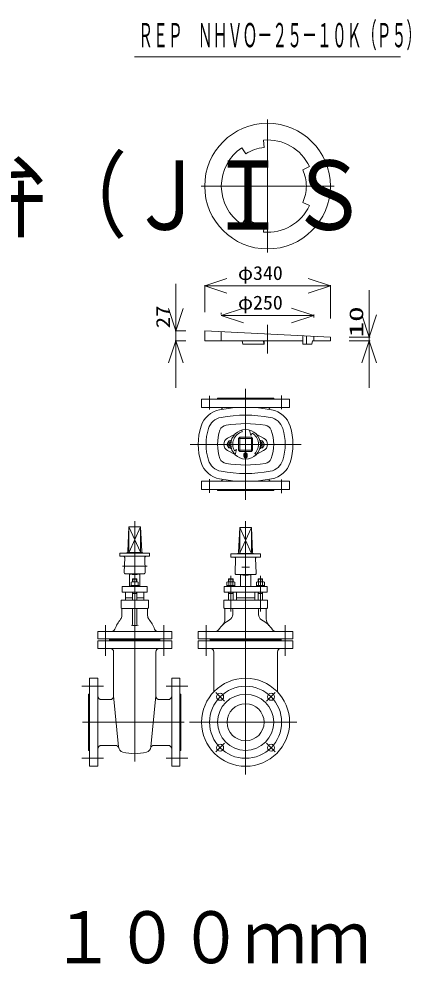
# Model space of a CAD drawing. Units: millimetres, scale not verified. Extents: x -6861 to 6861, y -3554 to 3095.
# Drawn here: x -4498 to -3408, y -3554 to -996 of the extents above; entities that cross this region are included whole.
import ezdxf
from ezdxf.enums import TextEntityAlignment as Align

# ---------------------------------------------------------------- set-up
doc = ezdxf.new("R2010")
doc.units = ezdxf.units.MM
doc.header["$LTSCALE"] = 20
for name, color, linetype, lineweight in [('0-0_0', 7, 'Continuous', 18), ('0-3_TEMP', 3, 'Continuous', 18), ('0-5_仕切弁', 7, 'Continuous', 18)]:
    doc.layers.add(name, color=color, linetype=linetype, lineweight=lineweight)
doc.styles.add('ＭＳ ゴシック', font='')
doc.styles.get('ＭＳ ゴシック').set_extended_font_data('MS Gothic')

msp = doc.modelspace()

# ---------------------------------------------------------------- linework, layer by layer
at = {"layer": '0-0_0'}
for p, q in [((-4185.84, -1098.93), (-3465.84, -1098.93)), ((-3825.84, -1268.93), (-3825.84, -1628.93)), ((-3834.99, -1344.33), (-3836.74, -1324.4)), ((-3884.56, -1361.88), (-3895.74, -1345.3)), ((-3730.68, -1404.55), (-3712.55, -1396.1)), ((-4005.84, -1448.93), (-3645.84, -1448.93)), ((-3730.68, -1493.3), (-3712.55, -1501.76)), ((-3884.56, -1535.98), (-3895.74, -1552.56)), ((-3834.99, -1553.53), (-3836.74, -1573.45)), ((-3995.84, -1718.93), (-3935.84, -1698.93)), ((-3655.84, -1718.93), (-3715.84, -1698.93)), ((-4073.81, -1840.43), (-4073.81, -1713.43)), ((-3995.84, -1789.63), (-3995.84, -1716.64)), ((-3995.84, -1718.93), (-3655.84, -1718.93)), ((-3995.84, -1718.93), (-3935.84, -1738.93)), ((-3655.84, -1718.93), (-3715.84, -1738.93)), ((-3655.84, -1806.63), (-3655.84, -1716.64)), ((-3550.81, -1857.43), (-3550.81, -1730.43)), ((-4073.81, -1840.43), (-4073.81, -1753.43)), ((-4073.81, -1840.43), (-4093.81, -1780.43)), ((-4073.81, -1840.43), (-4053.81, -1780.43)), ((-3950.84, -1798.93), (-3890.84, -1778.93)), ((-3700.84, -1798.93), (-3760.84, -1778.93)), ((-3550.81, -1857.43), (-3550.81, -1778.43)), ((-3950.84, -1791.88), (-3950.84, -1796.64)), ((-3950.84, -1798.93), (-3700.84, -1798.93)), ((-3950.84, -1798.93), (-3890.84, -1818.93)), ((-3700.84, -1798.93), (-3760.84, -1818.93)), ((-3700.84, -1804.38), (-3700.84, -1796.64)), ((-3550.81, -1857.43), (-3570.81, -1797.43)), ((-3550.81, -1857.43), (-3530.81, -1797.43)), ((-4046.64, -1840.43), (-4076.09, -1840.43)), ((-4073.81, -1867.43), (-4073.81, -1840.43)), ((-3995.84, -1867.43), (-3995.84, -1840.43)), ((-3655.84, -1857.43), (-3995.84, -1840.43)), ((-3825.84, -1901.43), (-3825.84, -1823.9)), ((-3950.84, -1867.43), (-3950.84, -1842.68)), ((-3730.68, -1876.43), (-3730.68, -1853.69)), ((-3720.84, -1876.43), (-3720.84, -1854.18)), ((-3700.84, -1867.43), (-3700.84, -1855.18)), ((-3655.84, -1867.43), (-3655.84, -1857.43)), ((-3605.04, -1857.43), (-3548.52, -1857.43)), ((-3550.81, -1867.43), (-3550.81, -1857.43)), ((-4073.81, -1867.43), (-4093.81, -1927.43)), ((-4046.64, -1867.43), (-4076.09, -1867.43)), ((-4073.81, -1867.43), (-4053.81, -1927.43)), ((-4073.81, -1867.43), (-4073.81, -1994.43)), ((-3730.68, -1867.43), (-3995.84, -1867.43)), ((-3892.95, -1876.43), (-3894.06, -1867.43)), ((-3834.99, -1876.43), (-3892.95, -1876.43)), ((-3836.3, -1876.43), (-3836.48, -1867.43)), ((-3834.99, -1876.43), (-3834.99, -1867.43)), ((-3705.84, -1876.43), (-3730.68, -1876.43)), ((-3705.84, -1876.43), (-3703.84, -1867.43)), ((-3655.84, -1867.43), (-3703.84, -1867.43)), ((-3605.04, -1867.43), (-3548.52, -1867.43)), ((-3550.81, -1867.43), (-3570.81, -1927.43)), ((-3550.81, -1867.43), (-3530.81, -1927.43)), ((-3550.81, -1867.43), (-3550.81, -1994.43))]:
    msp.add_line(p, q, dxfattribs=at)
msp.add_circle((-3825.84, -1448.93), 170, dxfattribs=at)
for radius, start, end in [(125, 25, 95), (125, 124, 180), (105, 109.5, 124), (105, 95, 109.5), (105, 0, 25), (125, 180, 236), (105, 335, 0), (125, 265, 335), (105, 236, 250.5), (105, 250.5, 265)]:
    msp.add_arc((-3825.84, -1448.93), radius, start, end, dxfattribs=at)
at = {"layer": '0-3_TEMP'}
for p, q in [((-3982.66, -2053.18), (-3982.66, -2016.73)), ((-3885.16, -2297.56), (-3885.16, -1997.56)), ((-3787.66, -2015.8), (-3787.66, -2052.25)), ((-4035.16, -2147.56), (-3735.16, -2147.56)), ((-3982.66, -2241.94), (-3982.66, -2278.39)), ((-3787.66, -2279.31), (-3787.66, -2242.86)), ((-4185.16, -3006.08), (-4185.16, -2355.52)), ((-3885.16, -2355.52), (-3885.16, -3041.04)), ((-4264.16, -2636.44), (-4264.16, -2720.1)), ((-4106.16, -2636.44), (-4106.16, -2720.1)), ((-3992.16, -2636.44), (-3992.16, -2720.1)), ((-3778.16, -2636.44), (-3778.16, -2720.1)), ((-4269.95, -2802.06), (-4328.65, -2802.06)), ((-4100.38, -2802.06), (-4041.68, -2802.06)), ((-3965.36, -2819.36), (-3941.97, -2842.75)), ((-3804.97, -2819.36), (-3828.36, -2842.75)), ((-4326.85, -2899.56), (-4051.3, -2899.56)), ((-4036.55, -2899.56), (-3746.3, -2899.56)), ((-3965.36, -2979.75), (-3941.97, -2956.36)), ((-3804.97, -2979.75), (-3828.36, -2956.36)), ((-4269.95, -2997.06), (-4328.65, -2997.06)), ((-4100.38, -2997.06), (-4041.68, -2997.06))]:
    msp.add_line(p, q, dxfattribs=at)
msp.add_circle((-3885.16, -2899.56), 97.5, dxfattribs=at)
for centre, radius, start, end in [((-3885.16, -2436.56), 368, 79.599, 100.401), ((-3943.66, -2117.88), 44, 100.401, 162.737), ((-3826.67, -2117.88), 44, 17.263, 79.599), ((-3848.16, -2147.56), 144, 162.737, 197.263), ((-3922.16, -2147.56), 144, 342.737, 17.263), ((-3943.66, -2177.23), 44, 197.263, 259.599), ((-3826.67, -2177.23), 44, 280.401, 342.737), ((-3885.16, -1858.56), 368, 259.599, 280.401)]:
    msp.add_arc(centre, radius, start, end, dxfattribs=at)
at = {"layer": '0-5_仕切弁'}
for p, q in [((-3766.16, -2025.56), (-4004.16, -2025.56)), ((-4004.16, -2025.56), (-4004.16, -2047.56)), ((-3961.16, -2022.56), (-3809.16, -2022.56)), ((-3766.16, -2047.56), (-3766.16, -2025.56)), ((-4004.16, -2047.56), (-3766.16, -2047.56)), ((-3915.39, -2121.35), (-3933.71, -2130.59)), ((-3895.52, -2108.92), (-3894.22, -2113.75)), ((-3874.81, -2108.92), (-3870.93, -2123.41)), ((-3870.93, -2123.41), (-3867.45, -2117.37)), ((-3854.94, -2121.35), (-3836.61, -2130.59)), ((-3930.65, -2138.06), (-3936.13, -2147.56)), ((-3936.13, -2147.56), (-3930.65, -2157.06)), ((-3924.02, -2138.06), (-3930.65, -2138.06)), ((-3925.16, -2160.16), (-3925.16, -2136.22)), ((-3901.16, -2128.56), (-3904.16, -2131.56)), ((-3904.16, -2163.56), (-3904.16, -2131.56)), ((-3904.16, -2131.56), (-3866.16, -2131.56)), ((-3901.16, -2128.56), (-3901.16, -2166.56)), ((-3869.16, -2128.56), (-3901.16, -2128.56)), ((-3869.16, -2166.56), (-3869.16, -2128.56)), ((-3866.16, -2131.56), (-3869.16, -2128.56)), ((-3866.16, -2131.56), (-3866.16, -2163.56)), ((-3846.31, -2138.06), (-3839.68, -2138.06)), ((-3845.16, -2160.16), (-3845.16, -2136.22)), ((-3839.68, -2138.06), (-3834.2, -2147.56)), ((-3834.2, -2147.56), (-3839.68, -2157.06)), ((-3915.39, -2173.76), (-3933.71, -2164.52)), ((-3930.65, -2157.06), (-3924.02, -2157.06)), ((-3909.57, -2161.35), (-3915.6, -2164.84)), ((-3913.45, -2175.84), (-3909.57, -2161.35)), ((-3904.16, -2163.56), (-3866.16, -2163.56)), ((-3901.16, -2166.56), (-3904.16, -2163.56)), ((-3869.16, -2166.56), (-3901.16, -2166.56)), ((-3866.16, -2163.56), (-3869.16, -2166.56)), ((-3860.42, -2172.31), (-3856.88, -2175.84)), ((-3854.94, -2173.76), (-3836.61, -2164.52)), ((-3839.68, -2157.06), (-3846.31, -2157.06)), ((-3889.66, -2174.56), (-3889.66, -2180.56)), ((-3887.66, -2180.56), (-3887.66, -2174.56)), ((-3882.66, -2174.56), (-3882.66, -2180.56)), ((-3880.66, -2180.56), (-3880.66, -2174.56)), ((-4004.16, -2247.56), (-3766.16, -2247.56)), ((-4004.16, -2269.56), (-4004.16, -2247.56)), ((-3766.16, -2247.56), (-3766.16, -2269.56)), ((-3766.16, -2269.56), (-4004.16, -2269.56)), ((-3961.16, -2272.56), (-3809.16, -2272.56)), ((-4204.05, -2437.82), (-4201.16, -2370.56)), ((-4169.73, -2439.31), (-4201.16, -2370.56)), ((-4169.16, -2370.56), (-4201.16, -2370.56)), ((-4201.16, -2437.56), (-4201.16, -2370.56)), ((-4169.16, -2370.56), (-4200.6, -2439.31)), ((-4169.16, -2437.56), (-4169.16, -2370.56)), ((-4166.28, -2437.82), (-4169.16, -2370.56)), ((-3904.05, -2439.82), (-3901.16, -2372.56)), ((-3869.73, -2441.31), (-3901.16, -2372.56)), ((-3901.16, -2439.56), (-3901.16, -2372.56)), ((-3869.16, -2372.56), (-3901.16, -2372.56)), ((-3869.16, -2372.56), (-3900.6, -2441.31)), ((-3869.16, -2439.56), (-3869.16, -2372.56)), ((-3866.28, -2439.82), (-3869.16, -2372.56)), ((-4225.16, -2441.56), (-4145.16, -2441.56)), ((-4225.16, -2450.56), (-4145.16, -2450.56)), ((-4212.26, -2453.65), (-4213.57, -2494.46)), ((-4164.17, -2440.56), (-4206.16, -2440.56)), ((-4158.07, -2453.65), (-4156.76, -2494.46)), ((-3925.16, -2443.56), (-3925.16, -2452.56)), ((-3925.16, -2452.56), (-3845.16, -2452.56)), ((-3864.17, -2442.56), (-3906.16, -2442.56)), ((-3863.43, -2442.69), (-3845.16, -2443.56)), ((-3845.16, -2443.56), (-3845.16, -2452.56)), ((-4218.5, -2477.56), (-4151.83, -2477.56)), ((-3912.26, -2455.65), (-3913.57, -2496.46)), ((-3895.4, -2479.56), (-3874.93, -2479.56)), ((-3858.07, -2455.65), (-3856.76, -2496.46)), ((-4210.57, -2497.56), (-4159.76, -2497.56)), ((-4199.16, -2532.56), (-4199.16, -2499.56)), ((-4199.16, -2499.56), (-4198.08, -2499.56)), ((-4192.16, -2499.56), (-4178.16, -2499.56)), ((-4171.16, -2499.56), (-4172.25, -2499.56)), ((-4171.16, -2532.56), (-4171.16, -2499.56)), ((-3925.16, -2599.73), (-3925.16, -2503.56)), ((-3910.57, -2499.56), (-3859.76, -2499.56)), ((-3899.16, -2532.56), (-3899.16, -2501.56)), ((-3899.16, -2501.56), (-3898.08, -2501.56)), ((-3892.16, -2501.56), (-3878.16, -2501.56)), ((-3871.16, -2501.56), (-3872.25, -2501.56)), ((-3871.16, -2532.56), (-3871.16, -2501.56)), ((-3845.16, -2599.73), (-3845.16, -2503.56)), ((-4174.2, -2529.56), (-4196.13, -2529.56)), ((-4195.91, -2532.56), (-4195.91, -2529.56)), ((-4194.66, -2529.56), (-4194.66, -2520.41)), ((-4191.16, -2512.5), (-4190.22, -2511.56)), ((-4191.16, -2512.5), (-4179.16, -2512.5)), ((-4191.16, -2519.56), (-4191.16, -2512.5)), ((-4190.22, -2519.56), (-4190.22, -2511.56)), ((-4190.22, -2511.56), (-4180.11, -2511.56)), ((-4180.41, -2519.56), (-4189.91, -2519.56)), ((-4186.9, -2532.56), (-4185.16, -2529.56)), ((-4185.16, -2520.41), (-4185.16, -2529.56)), ((-4183.43, -2529.56), (-4185.16, -2532.56)), ((-4180.11, -2519.56), (-4180.11, -2511.56)), ((-4179.16, -2512.5), (-4180.11, -2511.56)), ((-4179.16, -2519.56), (-4179.16, -2512.5)), ((-4175.66, -2529.56), (-4175.66, -2520.41)), ((-4174.41, -2532.56), (-4174.41, -2529.56)), ((-3936.13, -2520.41), (-3936.13, -2529.56)), ((-3914.2, -2529.56), (-3936.13, -2529.56)), ((-3935.91, -2532.56), (-3935.91, -2529.56)), ((-3933.39, -2519.56), (-3916.94, -2519.56)), ((-3931.16, -2512.5), (-3930.22, -2511.56)), ((-3931.16, -2512.5), (-3919.16, -2512.5)), ((-3931.16, -2519.56), (-3931.16, -2512.5)), ((-3930.65, -2520.41), (-3930.65, -2529.56)), ((-3930.22, -2519.56), (-3930.22, -2511.56)), ((-3930.22, -2511.56), (-3920.11, -2511.56)), ((-3926.9, -2532.56), (-3925.16, -2529.56)), ((-3923.43, -2529.56), (-3925.16, -2532.56)), ((-3920.11, -2519.56), (-3920.11, -2511.56)), ((-3919.16, -2512.5), (-3920.11, -2511.56)), ((-3919.68, -2520.41), (-3919.68, -2529.56)), ((-3919.16, -2519.56), (-3919.16, -2512.5)), ((-3914.41, -2532.56), (-3914.41, -2529.56)), ((-3914.2, -2520.41), (-3914.2, -2529.56)), ((-3856.13, -2520.41), (-3856.13, -2529.56)), ((-3856.13, -2529.56), (-3834.2, -2529.56)), ((-3855.91, -2532.56), (-3855.91, -2529.56)), ((-3836.94, -2519.56), (-3853.39, -2519.56)), ((-3851.16, -2512.5), (-3850.22, -2511.56)), ((-3839.16, -2512.5), (-3851.16, -2512.5)), ((-3851.16, -2519.56), (-3851.16, -2512.5)), ((-3850.65, -2520.41), (-3850.65, -2529.56)), ((-3850.22, -2519.56), (-3850.22, -2511.56)), ((-3840.11, -2511.56), (-3850.22, -2511.56)), ((-3846.9, -2529.56), (-3845.16, -2532.56)), ((-3843.43, -2532.56), (-3845.16, -2529.56)), ((-3840.11, -2519.56), (-3840.11, -2511.56)), ((-3839.16, -2512.5), (-3840.11, -2511.56)), ((-3839.68, -2520.41), (-3839.68, -2529.56)), ((-3839.16, -2519.56), (-3839.16, -2512.5)), ((-3834.41, -2532.56), (-3834.41, -2529.56)), ((-3834.2, -2520.41), (-3834.2, -2529.56)), ((-4151.16, -2532.56), (-4219.16, -2532.56)), ((-4219.16, -2532.56), (-4219.16, -2547.56)), ((-4219.16, -2547.56), (-4151.16, -2547.56)), ((-4210.16, -2547.56), (-4210.16, -2569.56)), ((-4191.16, -2569.56), (-4191.16, -2547.56)), ((-4191.16, -2553.2), (-4190.22, -2551.56)), ((-4179.16, -2551.56), (-4191.16, -2551.56)), ((-4190.22, -2547.56), (-4190.22, -2551.56)), ((-4180.11, -2547.56), (-4180.11, -2551.56)), ((-4180.11, -2551.56), (-4179.16, -2553.2)), ((-4179.16, -2547.56), (-4179.16, -2569.56)), ((-4160.16, -2547.56), (-4160.16, -2569.56)), ((-4151.16, -2532.56), (-4151.16, -2547.56)), ((-3827.16, -2532.56), (-3943.16, -2532.56)), ((-3943.16, -2532.56), (-3943.16, -2547.56)), ((-3943.16, -2547.56), (-3827.16, -2547.56)), ((-3931.16, -2569.56), (-3931.16, -2547.56)), ((-3931.16, -2553.2), (-3930.22, -2551.56)), ((-3919.16, -2551.56), (-3931.16, -2551.56)), ((-3930.22, -2547.56), (-3930.22, -2551.56)), ((-3920.11, -2547.56), (-3920.11, -2551.56)), ((-3920.11, -2551.56), (-3919.16, -2553.2)), ((-3919.16, -2547.56), (-3919.16, -2569.56)), ((-3910.16, -2547.56), (-3910.16, -2569.56)), ((-3860.16, -2547.56), (-3860.16, -2569.56)), ((-3851.16, -2547.56), (-3851.16, -2569.56)), ((-3850.22, -2551.56), (-3851.16, -2553.2)), ((-3851.16, -2551.56), (-3839.16, -2551.56)), ((-3850.22, -2547.56), (-3850.22, -2551.56)), ((-3840.11, -2547.56), (-3840.11, -2551.56)), ((-3839.16, -2553.2), (-3840.11, -2551.56)), ((-3839.16, -2569.56), (-3839.16, -2547.56)), ((-3827.16, -2532.56), (-3827.16, -2547.56)), ((-4222.16, -2569.56), (-4148.16, -2569.56)), ((-4222.16, -2589.56), (-4222.16, -2569.56)), ((-4210.16, -2562.56), (-4191.16, -2562.56)), ((-4179.16, -2562.56), (-4160.16, -2562.56)), ((-4148.16, -2589.56), (-4148.16, -2569.56)), ((-3944.16, -2569.56), (-3826.16, -2569.56)), ((-3944.16, -2589.56), (-3944.16, -2569.56)), ((-3910.16, -2562.56), (-3860.16, -2562.56)), ((-3826.16, -2589.56), (-3826.16, -2569.56)), ((-4220.16, -2591.56), (-4150.16, -2591.56)), ((-4220.16, -2610.94), (-4220.16, -2591.56)), ((-4191.16, -2634.43), (-4191.16, -2591.56)), ((-4179.16, -2634.43), (-4179.16, -2591.56)), ((-4150.16, -2610.94), (-4150.16, -2591.56)), ((-3942.16, -2591.56), (-3828.16, -2591.56)), ((-3941.16, -2619.83), (-3941.16, -2591.56)), ((-3920.16, -2594.56), (-3920.16, -2608.27)), ((-3850.16, -2594.56), (-3850.16, -2608.27)), ((-3829.16, -2619.83), (-3829.16, -2591.56)), ((-4285.16, -2653.56), (-4085.16, -2653.56)), ((-4285.16, -2673.56), (-4285.16, -2653.56)), ((-4179.16, -2637.43), (-4191.16, -2637.43)), ((-4085.16, -2673.56), (-4085.16, -2653.56)), ((-4013.16, -2653.56), (-3757.16, -2653.56)), ((-4013.16, -2673.56), (-4013.16, -2653.56)), ((-3757.16, -2673.56), (-3757.16, -2653.56)), ((-4085.16, -2673.56), (-4285.16, -2673.56)), ((-4085.16, -2679.56), (-4285.16, -2679.56)), ((-4285.16, -2679.56), (-4285.16, -2699.56)), ((-4117.16, -2675.56), (-4253.16, -2675.56)), ((-4253.16, -2677.56), (-4253.16, -2675.56)), ((-4117.16, -2677.56), (-4253.16, -2677.56)), ((-4117.16, -2677.56), (-4117.16, -2675.56)), ((-4085.16, -2679.56), (-4085.16, -2699.56)), ((-3757.16, -2673.56), (-4013.16, -2673.56)), ((-3757.16, -2679.56), (-4013.16, -2679.56)), ((-4013.16, -2679.56), (-4013.16, -2699.56)), ((-3789.16, -2675.56), (-3981.16, -2675.56)), ((-3981.16, -2677.56), (-3981.16, -2675.56)), ((-3789.16, -2677.56), (-3981.16, -2677.56)), ((-3789.16, -2677.56), (-3789.16, -2675.56)), ((-3757.16, -2679.56), (-3757.16, -2699.56)), ((-4285.16, -2699.56), (-4085.16, -2699.56)), ((-4242.16, -2828.36), (-4242.16, -2709.56)), ((-4128.16, -2828.36), (-4128.16, -2709.56)), ((-4013.16, -2699.56), (-3757.16, -2699.56)), ((-3971.16, -2709.56), (-3971.16, -2817.31)), ((-3799.16, -2709.56), (-3799.16, -2817.31)), ((-4307.16, -2780.56), (-4307.16, -3018.56)), ((-4285.16, -2780.56), (-4307.16, -2780.56)), ((-4285.16, -2780.56), (-4285.16, -3018.56)), ((-4085.16, -2780.56), (-4085.16, -3018.56)), ((-4085.16, -2780.56), (-4063.16, -2780.56)), ((-4063.16, -2780.56), (-4063.16, -3018.56)), ((-4310.16, -2975.56), (-4310.16, -2823.56)), ((-4252.16, -2838.36), (-4275.16, -2838.36)), ((-4242.16, -2828.36), (-4228.75, -2966.43)), ((-4128.16, -2828.36), (-4141.58, -2966.43)), ((-4118.16, -2838.36), (-4095.16, -2838.36)), ((-4060.16, -2975.56), (-4060.16, -2823.56)), ((-4275.16, -2961.98), (-4237.84, -2961.98)), ((-4095.16, -2961.98), (-4132.49, -2961.98)), ((-4285.16, -3018.56), (-4307.16, -3018.56)), ((-4085.16, -3018.56), (-4063.16, -3018.56))]:
    msp.add_line(p, q, dxfattribs=at)
for points in [[(-4206.9, -2440.69), (-4225.16, -2441.56), (-4225.16, -2450.56)], [(-4163.43, -2440.69), (-4145.16, -2441.56), (-4145.16, -2450.56)], [(-3906.9, -2442.69), (-3925.16, -2443.56), (-3845.16, -2443.56)]]:
    msp.add_lwpolyline(points, dxfattribs=at)
for centre, radius in [((-3885.16, -2147.56), 40), ((-3885.16, -2899.56), 119), ((-3954.11, -2830.61), 9.5), ((-3885.16, -2899.56), 76), ((-3816.22, -2830.61), 9.5), ((-3885.16, -2899.56), 50), ((-3954.11, -2968.5), 9.5), ((-3816.22, -2968.5), 9.5)]:
    msp.add_circle(centre, radius, dxfattribs=at)
for centre, radius, start, end in [((-3964.16, -2022.56), 3, 270, 0), ((-3806.16, -2022.56), 3, 180, 270), ((-3943.66, -2117.88), 65, 100.401, 162.737), ((-3885.16, -2436.56), 389, 79.599, 100.401), ((-3955.16, -2055.56), 8, 21.537, 90), ((-3815.16, -2055.56), 8, 90, 158.463), ((-3826.67, -2117.88), 65, 17.263, 79.599), ((-3934.72, -2116.37), 21, 98.797, 160.184), ((-3885.16, -2436.56), 345, 81.203, 98.797), ((-3835.61, -2116.37), 21, 19.816, 81.203), ((-3848.16, -2147.56), 165, 162.737, 197.263), ((-3848.16, -2147.56), 113, 160.184, 199.816), ((-3885.16, -2147.56), 35, 105, 209.584), ((-3885.16, -2147.56), 35, 315, 59.584), ((-3922.16, -2147.56), 113, 340.184, 19.816), ((-3922.16, -2147.56), 165, 342.737, 17.263), ((-3925.16, -2147.56), 19, 116.744, 243.256), ((-3925.16, -2147.56), 9.5, 83.18, 276.82), ((-3925.16, -2147.56), 6, 85.699, 274.301), ((-3925.16, -2147.56), 5.05, 86.379, 273.621), ((-3845.16, -2147.56), 9.5, 263.18, 96.82), ((-3845.16, -2147.56), 6, 265.699, 94.301), ((-3845.16, -2147.56), 5.05, 266.379, 93.621), ((-3845.16, -2147.56), 19, 296.744, 63.256), ((-3885.16, -2174.56), 4.5, 0, 180), ((-3885.16, -2174.56), 2.5, 0, 180), ((-3943.66, -2177.23), 65, 197.263, 259.599), ((-3934.72, -2178.75), 21, 199.816, 261.203), ((-3885.16, -2180.56), 4.5, 180, 0), ((-3885.16, -2180.56), 2.5, 180, 0), ((-3835.61, -2178.75), 21, 278.797, 340.184), ((-3826.67, -2177.23), 65, 280.401, 342.737), ((-3885.16, -1858.56), 345, 261.203, 278.797), ((-3885.16, -1858.56), 389, 259.599, 280.401), ((-3955.16, -2239.56), 8, 270, 338.463), ((-3815.16, -2239.56), 8, 201.537, 270), ((-3964.16, -2272.56), 3, 0, 90), ((-3806.16, -2272.56), 3, 90, 180), ((-4215.26, -2453.56), 3, 358.172, 90), ((-4207.04, -2437.69), 3, 272.726, 357.546), ((-4198.16, -2437.56), 3, 180, 270), ((-4172.16, -2437.56), 3, 270, 0), ((-4163.29, -2437.69), 3, 182.454, 267.274), ((-4155.07, -2453.56), 3, 90, 181.828), ((-3915.26, -2455.56), 3, 358.172, 90), ((-3907.04, -2439.69), 3, 272.726, 357.546), ((-3898.16, -2439.56), 3, 180, 270), ((-3872.16, -2439.56), 3, 270, 0), ((-3863.29, -2439.69), 3, 182.454, 267.274), ((-3855.07, -2455.56), 3, 90, 181.828), ((-4210.57, -2494.56), 3, 178.172, 270), ((-4198.08, -2497.56), 2, 270, 357.455), ((-4192.16, -2497.56), 2, 180, 270), ((-4178.16, -2497.56), 2, 270, 0), ((-4172.25, -2497.56), 2, 182.545, 270), ((-4159.76, -2494.56), 3, 270, 1.828), ((-3910.57, -2496.56), 3, 178.172, 270), ((-3898.08, -2499.56), 2, 270, 357.455), ((-3892.16, -2499.56), 2, 180, 270), ((-3878.16, -2499.56), 2, 270, 0), ((-3872.25, -2499.56), 2, 182.545, 270), ((-3859.76, -2496.56), 3, 270, 1.828), ((-4189.91, -2533.16), 13.61, 69.569, 110.431), ((-4180.41, -2533.16), 13.61, 69.569, 110.431), ((-3933.39, -2524.38), 4.82, 55.33, 124.67), ((-3925.16, -2537.56), 18, 72.259, 107.741), ((-3916.94, -2524.38), 4.82, 55.33, 124.67), ((-3853.39, -2524.38), 4.82, 55.33, 124.67), ((-3845.16, -2537.56), 18, 72.259, 107.741), ((-3836.94, -2524.38), 4.82, 55.33, 124.67), ((-4220.16, -2589.56), 2, 180, 270), ((-4150.16, -2589.56), 2, 270, 0), ((-3942.16, -2589.56), 2, 180, 270), ((-3936.16, -2608.27), 16, 299.059, 0), ((-3923.16, -2594.56), 3, 0, 90), ((-3847.16, -2594.56), 3, 90, 180), ((-3834.16, -2608.27), 16, 180, 240.941), ((-3828.16, -2589.56), 2, 270, 0), ((-4135.15, -2689.56), 112, 142.109, 157.849), ((-4236.16, -2610.94), 16, 322.109, 0), ((-4134.16, -2610.94), 16, 180, 217.891), ((-4235.18, -2689.56), 112, 22.151, 37.891), ((-3885.16, -2700.05), 89, 119.059, 145.204), ((-3966.16, -2619.83), 25, 315.278, 0), ((-3885.16, -2700.05), 89, 34.796, 60.941), ((-3804.16, -2619.83), 25, 180, 224.722), ((-4248.15, -2643.56), 10, 270, 337.849), ((-4194.16, -2634.43), 3, 270, 0), ((-4176.16, -2634.43), 3, 180, 270), ((-4122.18, -2643.56), 10, 202.151, 270), ((-3966.46, -2643.56), 10, 270, 325.204), ((-3803.87, -2643.56), 10, 214.796, 270), ((-4255.16, -2675.56), 2, 0, 90), ((-4255.16, -2677.56), 2, 270, 0), ((-4115.16, -2675.56), 2, 90, 180), ((-4115.16, -2677.56), 2, 180, 270), ((-3983.16, -2675.56), 2, 0, 90), ((-3983.16, -2677.56), 2, 270, 0), ((-3787.16, -2675.56), 2, 90, 180), ((-3787.16, -2677.56), 2, 180, 270), ((-4252.16, -2709.56), 10, 0, 90), ((-4118.16, -2709.56), 10, 90, 180), ((-3981.16, -2709.56), 10, 0, 90), ((-3789.16, -2709.56), 10, 90, 180), ((-4310.16, -2820.56), 3, 270, 0), ((-4275.16, -2828.36), 10, 180, 270), ((-4252.16, -2828.36), 10, 270, 0), ((-4118.16, -2828.36), 10, 180, 270), ((-4095.16, -2828.36), 10, 270, 0), ((-4060.16, -2820.56), 3, 180, 270), ((-4275.16, -2971.98), 10, 90, 180), ((-4237.84, -2971.98), 10, 15.83, 90), ((-4212.82, -2964.88), 16, 185.549, 254.874), ((-4157.5, -2964.88), 16, 285.126, 354.451), ((-4132.49, -2971.98), 10, 90, 164.17), ((-4095.16, -2971.98), 10, 0, 90), ((-4310.16, -2978.56), 3, 0, 90), ((-4185.16, -2862.56), 122, 254.874, 285.126), ((-4060.16, -2978.56), 3, 90, 180)]:
    msp.add_arc(centre, radius, start, end, dxfattribs=at)

# ---------------------------------------------------------------- texts
at = {"layer": '0-0_0', "style": 'ＭＳ ゴシック'}
for s, height, width, p in [('ＲＥＰ\u3000ＮＨＶＯ－２５－１０Ｋ（Ｐ５）', 65.69, 0.45, (-4175.84, -1092.89)), ('φ340', 37.54, 1.05, (-3905.84, -1714.05)), ('φ250', 37.54, 1.05, (-3905.84, -1794.05))]:
    msp.add_text(s, height=height, dxfattribs=dict(at, width=width)).set_placement(p, align=Align.BOTTOM_LEFT)
for s, width, p in [('27', 1.2, (-4078.69, -1833.43)), ('10', 1.65, (-3555.69, -1858.43))]:
    msp.add_text(s, height=37.54, rotation=90, dxfattribs=dict(at, width=width)).set_placement(p, align=Align.BOTTOM_LEFT)
at = {"layer": '0-5_仕切弁', "style": 'ＭＳ ゴシック'}
for s, height, width, p in [('水道用仕切弁（ＪＩＳ\u3000Ｂ\u3000２０６２、左開き）', 187.7, 0.85, (-5728.8, -1623.38)), ('１００ｍｍ', 140.8, 0.9, (-4410.99, -3593.76))]:
    msp.add_text(s, height=height, dxfattribs=dict(at, width=width)).set_placement(p, align=Align.BOTTOM_LEFT)

doc.saveas('drawing.dxf')
